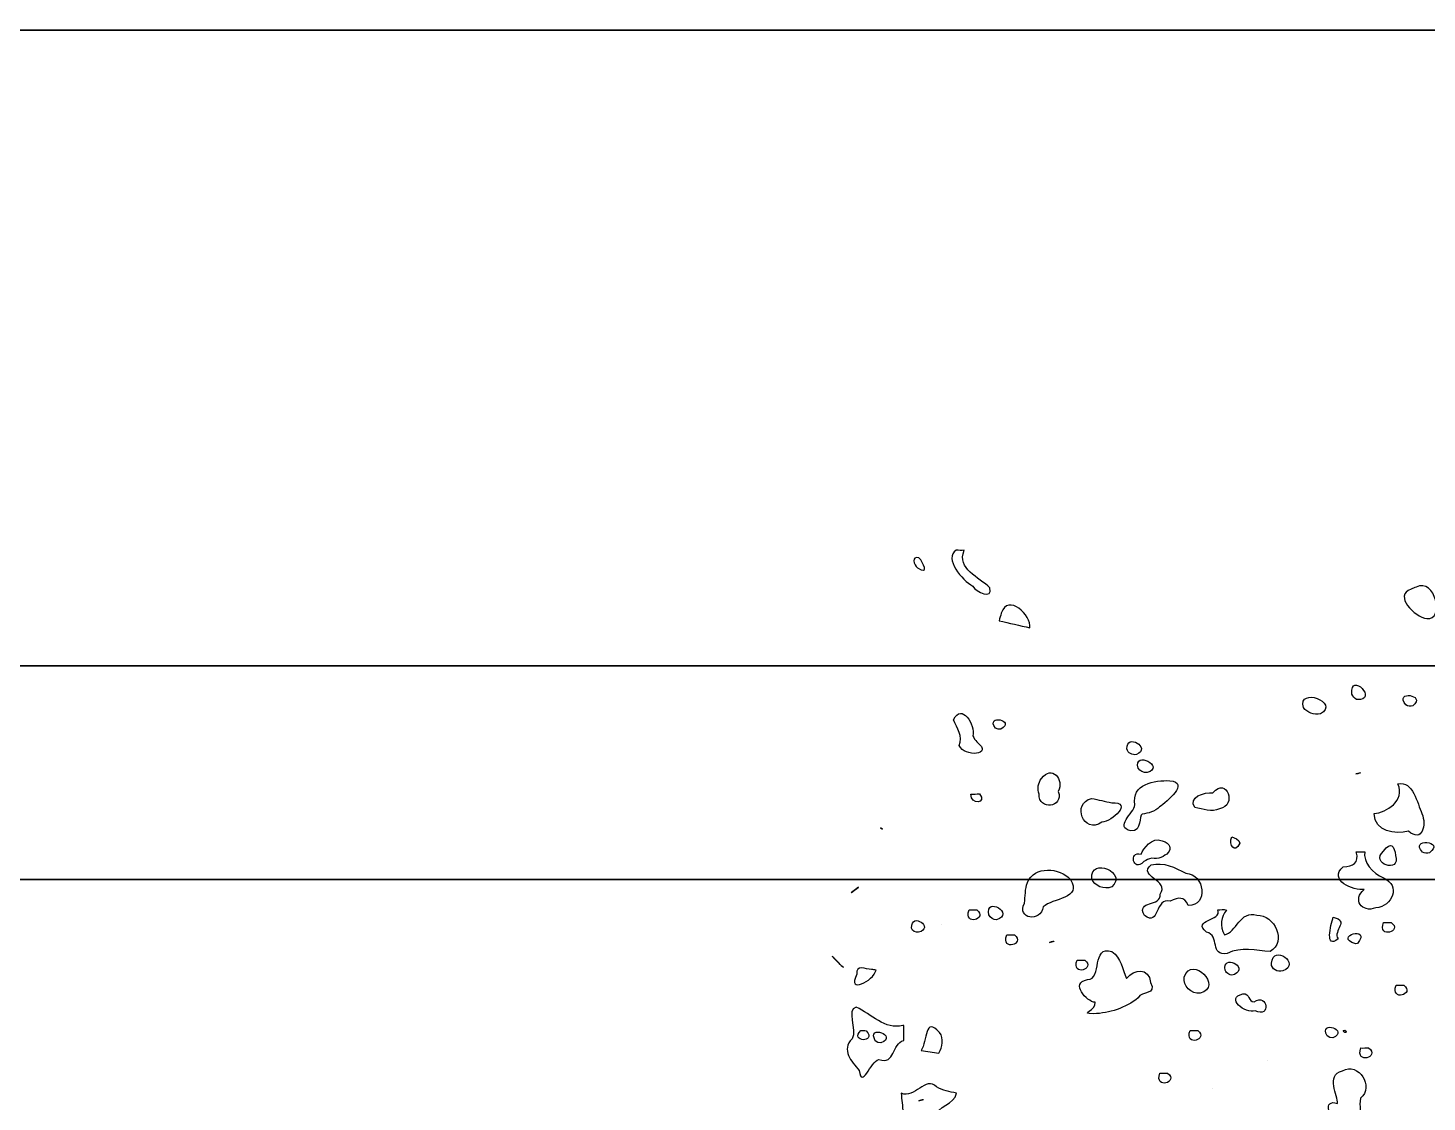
# Model space of a CAD drawing. Header units: centimetres. Extents: x -10.8 to 7.1, y -6.8 to 6.6.
# Drawn here: x -6.805 to -3.484, y 3.35 to 5.899 of the extents above; entities that cross this region are included whole.
import ezdxf

# ---------------------------------------------------------------- set-up
doc = ezdxf.new("R2010")
doc.units = ezdxf.units.CM
doc.header["$MEASUREMENT"] = 0
doc.layers.add('Layer 1', color=7, linetype='Continuous')

msp = doc.modelspace()

# ---------------------------------------------------------------- linework, layer by layer
at = {"layer": 'Layer 1'}
for points, knots in [([(-1.41456, 5.89397), (-1.41038, 5.85434), (-1.43978, 5.81877), (-1.43496, 5.78032), (-1.43496, 5.78032), (-1.40831, 5.74499), (-1.36765, 5.80381), (-1.37563, 5.83406), (-1.37563, 5.83406), (-1.37985, 5.85506), (-1.38217, 5.89941), (-1.41226, 5.89397), (-1.41226, 5.89397), (-1.41226, 5.89397), (-1.41422, 5.89397), (-1.41422, 5.89397), (-1.41422, 5.89397), (-1.41422, 5.89397), (-10.79533, 5.89397), (-10.79533, 5.89397), (-10.79533, 5.89397), (-10.79533, 5.89397), (-1.41456, 5.89397), (-1.41456, 5.89397)], [0, 0, 0, 0, 0.1428571, 0.1428571, 0.1428571, 0.1428571, 0.2857143, 0.2857143, 0.2857143, 0.2857143, 0.4285714, 0.4285714, 0.4285714, 0.4285714, 0.5714286, 0.5714286, 0.5714286, 0.5714286, 0.7142857, 0.7142857, 0.7142857, 0.7142857, 1, 1, 1, 1]), ([(-4.58241, 4.65977), (-4.60128, 4.61576), (-4.54672, 4.59533), (-4.52175, 4.57105), (-4.52175, 4.57105), (-4.51279, 4.54134), (-4.55477, 4.56052), (-4.56199, 4.57485), (-4.56199, 4.57485), (-4.58735, 4.58817), (-4.63133, 4.64111), (-4.60162, 4.66034), (-4.60162, 4.66034), (-4.59523, 4.66022), (-4.58876, 4.6583), (-4.58241, 4.65976), (-4.58241, 4.65976), (-4.58241, 4.65976), (-4.58241, 4.65977), (-4.58241, 4.65977)], [0, 0, 0, 0, 0.1666667, 0.1666667, 0.1666667, 0.1666667, 0.3333333, 0.3333333, 0.3333333, 0.3333333, 0.5, 0.5, 0.5, 0.5, 0.6666667, 0.6666667, 0.6666667, 0.6666667, 1, 1, 1, 1]), ([(-4.68986, 4.64188), (-4.67921, 4.63056), (-4.66523, 4.5993), (-4.69299, 4.61826), (-4.69299, 4.61826), (-4.70235, 4.62465), (-4.70857, 4.64742), (-4.68986, 4.64188)], [0, 0, 0, 0, 0.3333333, 0.3333333, 0.3333333, 0.3333333, 1, 1, 1, 1]), ([(-3.5098, 4.57209), (-3.46386, 4.597), (-3.44232, 4.49159), (-3.48454, 4.4978), (-3.48454, 4.4978), (-3.51312, 4.50138), (-3.56468, 4.55274), (-3.52142, 4.56796), (-3.52142, 4.56796), (-3.51767, 4.56966), (-3.5138, 4.57112), (-3.50979, 4.57208), (-3.50979, 4.57208), (-3.50979, 4.57208), (-3.5098, 4.57209), (-3.5098, 4.57209)], [0, 0, 0, 0, 0.2, 0.2, 0.2, 0.2, 0.4, 0.4, 0.4, 0.4, 0.6, 0.6, 0.6, 0.6, 1, 1, 1, 1]), ([(-4.49465, 4.51049), (-4.4786, 4.55928), (-4.4215, 4.50436), (-4.42667, 4.47608), (-4.42667, 4.47608), (-4.45095, 4.48128), (-4.4753, 4.48722), (-4.49966, 4.49271), (-4.49966, 4.49271), (-4.49799, 4.49863), (-4.49632, 4.50456), (-4.49465, 4.51048), (-4.49465, 4.51048), (-4.49465, 4.51048), (-4.49465, 4.51049), (-4.49465, 4.51049)], [0, 0, 0, 0, 0.2, 0.2, 0.2, 0.2, 0.4, 0.4, 0.4, 0.4, 0.6, 0.6, 0.6, 0.6, 1, 1, 1, 1]), ([(3.12108, 4.38547), (3.12108, 4.38547), (3.0853, 4.38547), (3.0853, 4.38547), (3.0853, 4.38547), (3.0853, 4.38547), (-10.75922, 4.38547), (-10.75922, 4.38547), (-10.75922, 4.38547), (-10.75922, 4.38547), (3.12108, 4.38547), (3.12108, 4.38547)], [0, 0, 0, 0, 0.25, 0.25, 0.25, 0.25, 0.5, 0.5, 0.5, 0.5, 1, 1, 1, 1]), ([(-3.65108, 4.30568), (-3.59615, 4.30121), (-3.66759, 4.37565), (-3.66225, 4.31845), (-3.66225, 4.31845), (-3.66024, 4.31305), (-3.65636, 4.30819), (-3.65108, 4.30568)], [0, 0, 0, 0, 0.3333333, 0.3333333, 0.3333333, 0.3333333, 1, 1, 1, 1]), ([(-3.7371, 4.27164), (-3.68932, 4.29888), (-3.79147, 4.33673), (-3.77755, 4.28654), (-3.77755, 4.28654), (-3.76882, 4.2739), (-3.75168, 4.26939), (-3.7371, 4.27164)], [0, 0, 0, 0, 0.3333333, 0.3333333, 0.3333333, 0.3333333, 1, 1, 1, 1]), ([(-3.5175, 4.29108), (-3.48421, 4.3173), (-3.56328, 4.32799), (-3.53406, 4.29289), (-3.53406, 4.29289), (-3.52935, 4.28956), (-3.52281, 4.28843), (-3.5175, 4.29108)], [0, 0, 0, 0, 0.3333333, 0.3333333, 0.3333333, 0.3333333, 1, 1, 1, 1]), ([(-4.56169, 4.21934), (-4.55562, 4.24538), (-4.58841, 4.29842), (-4.60811, 4.25782), (-4.60811, 4.25782), (-4.59913, 4.23675), (-4.58509, 4.21925), (-4.59451, 4.19621), (-4.59451, 4.19621), (-4.583, 4.16897), (-4.51054, 4.17237), (-4.55259, 4.2051), (-4.55259, 4.2051), (-4.55625, 4.20939), (-4.5597, 4.21401), (-4.56169, 4.21934)], [0, 0, 0, 0, 0.2, 0.2, 0.2, 0.2, 0.4, 0.4, 0.4, 0.4, 0.6, 0.6, 0.6, 0.6, 1, 1, 1, 1]), ([(-4.49525, 4.23538), (-4.45896, 4.25677), (-4.5332, 4.27158), (-4.50851, 4.23797), (-4.50851, 4.23797), (-4.50851, 4.23797), (-4.50214, 4.2353), (-4.50214, 4.2353), (-4.50214, 4.2353), (-4.50214, 4.2353), (-4.49525, 4.23539), (-4.49525, 4.23539), (-4.49525, 4.23539), (-4.49525, 4.23539), (-4.49525, 4.23538), (-4.49525, 4.23538)], [0, 0, 0, 0, 0.2, 0.2, 0.2, 0.2, 0.4, 0.4, 0.4, 0.4, 0.6, 0.6, 0.6, 0.6, 1, 1, 1, 1]), ([(-4.17358, 4.17522), (-4.13716, 4.19089), (-4.19827, 4.22756), (-4.19638, 4.1884), (-4.19638, 4.1884), (-4.19439, 4.17846), (-4.18291, 4.17296), (-4.17358, 4.17522)], [0, 0, 0, 0, 0.3333333, 0.3333333, 0.3333333, 0.3333333, 1, 1, 1, 1]), ([(-4.1486, 4.13228), (-4.10303, 4.14524), (-4.1813, 4.18747), (-4.16993, 4.14255), (-4.16993, 4.14255), (-4.16532, 4.13563), (-4.15681, 4.13182), (-4.1486, 4.13228)], [0, 0, 0, 0, 0.3333333, 0.3333333, 0.3333333, 0.3333333, 1, 1, 1, 1]), ([(-4.40475, 4.08136), (-4.40654, 4.04186), (-4.3457, 4.04836), (-4.35919, 4.08723), (-4.35919, 4.08723), (-4.34414, 4.11598), (-4.37497, 4.15159), (-4.39901, 4.11822), (-4.39901, 4.11822), (-4.40764, 4.1082), (-4.40911, 4.09354), (-4.40475, 4.08135), (-4.40475, 4.08135), (-4.40475, 4.08135), (-4.40475, 4.08136), (-4.40475, 4.08136)], [0, 0, 0, 0, 0.2, 0.2, 0.2, 0.2, 0.4, 0.4, 0.4, 0.4, 0.6, 0.6, 0.6, 0.6, 1, 1, 1, 1]), ([(-3.97659, 4.04628), (-3.93436, 4.05383), (-3.95853, 4.12301), (-3.99207, 4.08463), (-3.99207, 4.08463), (-4.01248, 4.08582), (-4.05251, 4.07439), (-4.03483, 4.04929), (-4.03483, 4.04929), (-4.01611, 4.04597), (-3.99486, 4.03775), (-3.97659, 4.04628)], [0, 0, 0, 0, 0.25, 0.25, 0.25, 0.25, 0.5, 0.5, 0.5, 0.5, 1, 1, 1, 1]), ([(-4.11886, 4.05071), (-4.10205, 4.06346), (-4.04589, 4.10842), (-4.09411, 4.11302), (-4.09411, 4.11302), (-4.13059, 4.1144), (-4.18696, 4.10509), (-4.17713, 4.05567), (-4.17713, 4.05567), (-4.18017, 4.03578), (-4.22712, 4.00316), (-4.18683, 3.994), (-4.18683, 3.994), (-4.15969, 3.9927), (-4.16771, 4.0301), (-4.16034, 4.034), (-4.16034, 4.034), (-4.14527, 4.03515), (-4.13001, 4.04016), (-4.11886, 4.05071)], [0, 0, 0, 0, 0.1666667, 0.1666667, 0.1666667, 0.1666667, 0.3333333, 0.3333333, 0.3333333, 0.3333333, 0.5, 0.5, 0.5, 0.5, 0.6666667, 0.6666667, 0.6666667, 0.6666667, 1, 1, 1, 1]), ([(-3.55295, 4.10526), (-3.53484, 4.06525), (-3.58111, 4.03735), (-3.60922, 4.03512), (-3.60922, 4.03512), (-3.60865, 3.99168), (-3.55897, 3.98474), (-3.52791, 3.9935), (-3.52791, 3.9935), (-3.49518, 3.96404), (-3.48423, 4.00907), (-3.49612, 4.03489), (-3.49612, 4.03489), (-3.50682, 4.05924), (-3.51745, 4.11477), (-3.55295, 4.10526)], [0, 0, 0, 0, 0.2, 0.2, 0.2, 0.2, 0.4, 0.4, 0.4, 0.4, 0.6, 0.6, 0.6, 0.6, 1, 1, 1, 1]), ([(-4.5668, 4.0814), (-4.56819, 4.0533), (-4.52656, 4.0596), (-4.54644, 4.08154), (-4.54644, 4.08154), (-4.55325, 4.08252), (-4.56, 4.0803), (-4.5668, 4.0814)], [0, 0, 0, 0, 0.3333333, 0.3333333, 0.3333333, 0.3333333, 1, 1, 1, 1]), ([(-4.27964, 4.07085), (-4.32862, 4.05983), (-4.29939, 3.98415), (-4.25578, 4.01455), (-4.25578, 4.01455), (-4.23069, 4.01605), (-4.18134, 4.06275), (-4.23225, 4.06064), (-4.23225, 4.06064), (-4.24817, 4.06349), (-4.26376, 4.06788), (-4.27965, 4.07085), (-4.27965, 4.07085), (-4.27965, 4.07085), (-4.27964, 4.07085), (-4.27964, 4.07085)], [0, 0, 0, 0, 0.2, 0.2, 0.2, 0.2, 0.4, 0.4, 0.4, 0.4, 0.6, 0.6, 0.6, 0.6, 1, 1, 1, 1]), ([(-4.77634, 3.99789), (-4.77634, 3.99789), (-4.78118, 4.00112), (-4.78118, 4.00112), (-4.78118, 4.00112), (-4.78118, 4.00112), (-4.77634, 3.99789), (-4.77634, 3.99789)], [0, 0, 0, 0, 0.3333333, 0.3333333, 0.3333333, 0.3333333, 1, 1, 1, 1]), ([(-4.13733, 3.92907), (-4.10855, 3.92327), (-4.07111, 3.95666), (-4.11253, 3.97065), (-4.11253, 3.97065), (-4.13798, 3.98023), (-4.15657, 3.9521), (-4.16282, 3.93843), (-4.16282, 3.93843), (-4.19314, 3.94728), (-4.18197, 3.89423), (-4.15642, 3.921), (-4.15642, 3.921), (-4.15011, 3.92378), (-4.14422, 3.92787), (-4.13732, 3.92907), (-4.13732, 3.92907), (-4.13732, 3.92907), (-4.13733, 3.92907), (-4.13733, 3.92907)], [0, 0, 0, 0, 0.1666667, 0.1666667, 0.1666667, 0.1666667, 0.3333333, 0.3333333, 0.3333333, 0.3333333, 0.5, 0.5, 0.5, 0.5, 0.6666667, 0.6666667, 0.6666667, 0.6666667, 1, 1, 1, 1]), ([(-3.94761, 3.98), (-3.95476, 3.96003), (-3.94021, 3.93835), (-3.92839, 3.96488), (-3.92839, 3.96488), (-3.92984, 3.97373), (-3.94035, 3.97726), (-3.94761, 3.98)], [0, 0, 0, 0, 0.3333333, 0.3333333, 0.3333333, 0.3333333, 1, 1, 1, 1]), ([(-3.58689, 3.94606), (-3.62147, 3.91635), (-3.54557, 3.89134), (-3.5584, 3.93571), (-3.5584, 3.93571), (-3.56113, 3.95766), (-3.56948, 3.96998), (-3.58689, 3.94606)], [0, 0, 0, 0, 0.3333333, 0.3333333, 0.3333333, 0.3333333, 1, 1, 1, 1]), ([(-3.47819, 3.94213), (-3.43934, 3.97007), (-3.52702, 3.97846), (-3.49502, 3.94334), (-3.49502, 3.94334), (-3.48989, 3.94069), (-3.48363, 3.94004), (-3.47819, 3.94213)], [0, 0, 0, 0, 0.3333333, 0.3333333, 0.3333333, 0.3333333, 1, 1, 1, 1]), ([(-4.23245, 3.86119), (-4.19208, 3.89346), (-4.28431, 3.93345), (-4.27972, 3.88117), (-4.27972, 3.88117), (-4.27431, 3.86276), (-4.24933, 3.85364), (-4.23245, 3.86119)], [0, 0, 0, 0, 0.3333333, 0.3333333, 0.3333333, 0.3333333, 1, 1, 1, 1]), ([(-4.13894, 3.91355), (-4.1719, 3.88555), (-4.09294, 3.87649), (-4.11758, 3.84387), (-4.11758, 3.84387), (-4.11324, 3.81307), (-4.17572, 3.83035), (-4.1547, 3.793), (-4.1547, 3.793), (-4.11812, 3.76575), (-4.13025, 3.8364), (-4.09381, 3.82752), (-4.09381, 3.82752), (-4.07332, 3.83637), (-4.06043, 3.83909), (-4.05062, 3.81695), (-4.05062, 3.81695), (-4.00297, 3.8154), (-4.0108, 3.89178), (-4.05655, 3.89351), (-4.05655, 3.89351), (-4.0815, 3.90739), (-4.10977, 3.92021), (-4.13894, 3.91355)], [0, 0, 0, 0, 0.1428571, 0.1428571, 0.1428571, 0.1428571, 0.2857143, 0.2857143, 0.2857143, 0.2857143, 0.4285714, 0.4285714, 0.4285714, 0.4285714, 0.5714286, 0.5714286, 0.5714286, 0.5714286, 0.7142857, 0.7142857, 0.7142857, 0.7142857, 1, 1, 1, 1]), ([(-3.65187, 3.94393), (-3.64435, 3.91717), (-3.65975, 3.90959), (-3.68301, 3.90895), (-3.68301, 3.90895), (-3.71993, 3.87691), (-3.65811, 3.851), (-3.63279, 3.855), (-3.63279, 3.855), (-3.66172, 3.83132), (-3.63958, 3.79836), (-3.60531, 3.81133), (-3.60531, 3.81133), (-3.56623, 3.81376), (-3.54565, 3.86456), (-3.58719, 3.88216), (-3.58719, 3.88216), (-3.61353, 3.89275), (-3.63586, 3.92162), (-3.63193, 3.94393), (-3.63193, 3.94393), (-3.63193, 3.94393), (-3.65187, 3.94393), (-3.65187, 3.94393)], [0, 0, 0, 0, 0.1428571, 0.1428571, 0.1428571, 0.1428571, 0.2857143, 0.2857143, 0.2857143, 0.2857143, 0.4285714, 0.4285714, 0.4285714, 0.4285714, 0.5714286, 0.5714286, 0.5714286, 0.5714286, 0.7142857, 0.7142857, 0.7142857, 0.7142857, 1, 1, 1, 1]), ([(-0.81344, 3.87827), (-0.81344, 3.87827), (-0.79555, 3.83653), (-0.79555, 3.83653), (-0.79555, 3.83653), (-0.79333, 3.85688), (-0.78009, 3.88679), (-0.81114, 3.87827), (-0.81114, 3.87827), (-0.81114, 3.87827), (-0.8131, 3.87827), (-0.8131, 3.87827), (-0.8131, 3.87827), (-0.8131, 3.87827), (-10.79534, 3.87827), (-10.79534, 3.87827), (-10.79534, 3.87827), (-10.79534, 3.87827), (-0.81344, 3.87827), (-0.81344, 3.87827)], [0, 0, 0, 0, 0.1666667, 0.1666667, 0.1666667, 0.1666667, 0.3333333, 0.3333333, 0.3333333, 0.3333333, 0.5, 0.5, 0.5, 0.5, 0.6666667, 0.6666667, 0.6666667, 0.6666667, 1, 1, 1, 1]), ([(-4.43968, 3.82225), (-4.45891, 3.78505), (-4.40039, 3.7758), (-4.39518, 3.81354), (-4.39518, 3.81354), (-4.37369, 3.8344), (-4.30044, 3.83331), (-4.3306, 3.87857), (-4.3306, 3.87857), (-4.35582, 3.90756), (-4.41602, 3.91123), (-4.43251, 3.87137), (-4.43251, 3.87137), (-4.43835, 3.85566), (-4.43706, 3.83856), (-4.43968, 3.82225)], [0, 0, 0, 0, 0.2, 0.2, 0.2, 0.2, 0.4, 0.4, 0.4, 0.4, 0.6, 0.6, 0.6, 0.6, 1, 1, 1, 1]), ([(-4.5056, 3.783), (-4.46119, 3.79729), (-4.5329, 3.84053), (-4.52383, 3.79449), (-4.52383, 3.79449), (-4.52069, 3.78762), (-4.51338, 3.78229), (-4.5056, 3.783)], [0, 0, 0, 0, 0.3333333, 0.3333333, 0.3333333, 0.3333333, 1, 1, 1, 1]), ([(-4.69085, 3.7533), (-4.65199, 3.76341), (-4.70803, 3.80359), (-4.70725, 3.76329), (-4.70725, 3.76329), (-4.706, 3.7561), (-4.69759, 3.75205), (-4.69085, 3.7533)], [0, 0, 0, 0, 0.3333333, 0.3333333, 0.3333333, 0.3333333, 1, 1, 1, 1]), ([(-4.57092, 3.80667), (-4.58562, 3.76635), (-4.52449, 3.78537), (-4.55276, 3.80667), (-4.55276, 3.80667), (-4.55881, 3.80682), (-4.56487, 3.80651), (-4.57092, 3.80667)], [0, 0, 0, 0, 0.3333333, 0.3333333, 0.3333333, 0.3333333, 1, 1, 1, 1]), ([(-3.98054, 3.80667), (-3.96944, 3.77908), (-4.04416, 3.78375), (-4.00752, 3.75347), (-4.00752, 3.75347), (-3.97415, 3.74603), (-4.00051, 3.69502), (-3.95849, 3.70325), (-3.95849, 3.70325), (-3.92431, 3.71963), (-3.89038, 3.70922), (-3.85642, 3.70789), (-3.85642, 3.70789), (-3.81599, 3.73125), (-3.84569, 3.79456), (-3.88769, 3.79402), (-3.88769, 3.79402), (-3.92779, 3.80631), (-3.93657, 3.75193), (-3.96473, 3.74731), (-3.96473, 3.74731), (-3.97599, 3.76794), (-3.97361, 3.79033), (-3.96006, 3.80586), (-3.96006, 3.80586), (-3.9667, 3.80876), (-3.97369, 3.80624), (-3.98054, 3.80667)], [0, 0, 0, 0, 0.125, 0.125, 0.125, 0.125, 0.25, 0.25, 0.25, 0.25, 0.375, 0.375, 0.375, 0.375, 0.5, 0.5, 0.5, 0.5, 0.625, 0.625, 0.625, 0.625, 0.75, 0.75, 0.75, 0.75, 1, 1, 1, 1]), ([(-3.7064, 3.78878), (-3.71331, 3.77018), (-3.72663, 3.71229), (-3.69523, 3.73742), (-3.69523, 3.73742), (-3.70809, 3.7581), (-3.66684, 3.77971), (-3.7064, 3.78878)], [0, 0, 0, 0, 0.3333333, 0.3333333, 0.3333333, 0.3333333, 1, 1, 1, 1]), ([(-3.64919, 3.72688), (-3.61302, 3.7698), (-3.7102, 3.74406), (-3.65307, 3.7258), (-3.65307, 3.7258), (-3.65307, 3.7258), (-3.64919, 3.72688), (-3.64919, 3.72688)], [0, 0, 0, 0, 0.3333333, 0.3333333, 0.3333333, 0.3333333, 1, 1, 1, 1]), ([(-3.58719, 3.77685), (-3.60189, 3.73653), (-3.54076, 3.75555), (-3.56903, 3.77685), (-3.56903, 3.77685), (-3.57508, 3.777), (-3.58114, 3.77669), (-3.58719, 3.77685)], [0, 0, 0, 0, 0.3333333, 0.3333333, 0.3333333, 0.3333333, 1, 1, 1, 1]), ([(-4.48162, 3.74704), (-4.49632, 3.70672), (-4.43519, 3.72574), (-4.46346, 3.74704), (-4.46346, 3.74704), (-4.46951, 3.74719), (-4.47557, 3.74688), (-4.48162, 3.74704)], [0, 0, 0, 0, 0.3333333, 0.3333333, 0.3333333, 0.3333333, 1, 1, 1, 1]), ([(-4.23192, 3.70732), (-4.28134, 3.72381), (-4.25346, 3.64152), (-4.28992, 3.64095), (-4.28992, 3.64095), (-4.33247, 3.63387), (-4.29146, 3.58804), (-4.27205, 3.58706), (-4.27205, 3.58706), (-4.26698, 3.56883), (-4.31253, 3.55939), (-4.27573, 3.55995), (-4.27573, 3.55995), (-4.23794, 3.56083), (-4.19952, 3.57415), (-4.16973, 3.59739), (-4.16973, 3.59739), (-4.16118, 3.61539), (-4.1248, 3.60356), (-4.14003, 3.63424), (-4.14003, 3.63424), (-4.14467, 3.66961), (-4.17897, 3.66781), (-4.19706, 3.64341), (-4.19706, 3.64341), (-4.20787, 3.66492), (-4.20973, 3.69343), (-4.23192, 3.70732)], [0, 0, 0, 0, 0.125, 0.125, 0.125, 0.125, 0.25, 0.25, 0.25, 0.25, 0.375, 0.375, 0.375, 0.375, 0.5, 0.5, 0.5, 0.5, 0.625, 0.625, 0.625, 0.625, 0.75, 0.75, 0.75, 0.75, 1, 1, 1, 1]), ([(-3.82635, 3.66182), (-3.78221, 3.67769), (-3.84955, 3.72717), (-3.85322, 3.67965), (-3.85322, 3.67965), (-3.85425, 3.66625), (-3.83801, 3.65716), (-3.82635, 3.66182)], [0, 0, 0, 0, 0.3333333, 0.3333333, 0.3333333, 0.3333333, 1, 1, 1, 1]), ([(-4.86928, 3.66951), (-4.88145, 3.68168), (-4.91275, 3.71298), (-4.88419, 3.68442), (-4.88419, 3.68442), (-4.87922, 3.67945), (-4.87425, 3.67448), (-4.86928, 3.66951)], [0, 0, 0, 0, 0.3333333, 0.3333333, 0.3333333, 0.3333333, 1, 1, 1, 1]), ([(-4.31467, 3.6874), (-4.32937, 3.64708), (-4.26824, 3.6661), (-4.29651, 3.6874), (-4.29651, 3.6874), (-4.30256, 3.68755), (-4.30862, 3.68724), (-4.31467, 3.6874)], [0, 0, 0, 0, 0.3333333, 0.3333333, 0.3333333, 0.3333333, 1, 1, 1, 1]), ([(-4.02268, 3.6088), (-3.96624, 3.62403), (-4.0424, 3.70094), (-4.06016, 3.64694), (-4.06016, 3.64694), (-4.06478, 3.62623), (-4.04272, 3.60617), (-4.02268, 3.6088)], [0, 0, 0, 0, 0.3333333, 0.3333333, 0.3333333, 0.3333333, 1, 1, 1, 1]), ([(-3.94071, 3.65311), (-3.90675, 3.67219), (-3.97062, 3.702), (-3.96308, 3.66356), (-3.96308, 3.66356), (-3.96047, 3.65454), (-3.94931, 3.6493), (-3.94071, 3.65311)], [0, 0, 0, 0, 0.3333333, 0.3333333, 0.3333333, 0.3333333, 1, 1, 1, 1]), ([(-4.79166, 3.66355), (-4.79793, 3.63727), (-4.86159, 3.60528), (-4.83734, 3.65376), (-4.83734, 3.65376), (-4.83961, 3.67825), (-4.81668, 3.66525), (-4.80236, 3.66508), (-4.80236, 3.66508), (-4.79879, 3.66457), (-4.79522, 3.66406), (-4.79166, 3.66355)], [0, 0, 0, 0, 0.25, 0.25, 0.25, 0.25, 0.5, 0.5, 0.5, 0.5, 1, 1, 1, 1]), ([(-3.55731, 3.62777), (-3.57201, 3.58745), (-3.51088, 3.60647), (-3.53915, 3.62777), (-3.53915, 3.62777), (-3.5452, 3.62792), (-3.55126, 3.62761), (-3.55731, 3.62777)], [0, 0, 0, 0, 0.3333333, 0.3333333, 0.3333333, 0.3333333, 1, 1, 1, 1]), ([(-3.9208, 3.60719), (-3.96352, 3.59855), (-3.91578, 3.55835), (-3.89178, 3.56682), (-3.89178, 3.56682), (-3.85412, 3.54835), (-3.86057, 3.61007), (-3.89446, 3.58839), (-3.89446, 3.58839), (-3.90823, 3.58839), (-3.90412, 3.60904), (-3.9208, 3.60719)], [0, 0, 0, 0, 0.25, 0.25, 0.25, 0.25, 0.5, 0.5, 0.5, 0.5, 1, 1, 1, 1]), ([(-4.72615, 3.53235), (-4.72615, 3.53235), (-4.72615, 3.49657), (-4.72615, 3.49657), (-4.72615, 3.49657), (-4.75465, 3.48863), (-4.74572, 3.43782), (-4.78513, 3.45118), (-4.78513, 3.45118), (-4.80543, 3.44688), (-4.82553, 3.37898), (-4.83183, 3.42531), (-4.83183, 3.42531), (-4.84961, 3.44729), (-4.87565, 3.4738), (-4.8486, 3.50079), (-4.8486, 3.50079), (-4.83628, 3.52271), (-4.86353, 3.57047), (-4.83872, 3.57557), (-4.83872, 3.57557), (-4.80291, 3.55924), (-4.77144, 3.52108), (-4.72806, 3.5321), (-4.72806, 3.5321), (-4.72806, 3.5321), (-4.72614, 3.53235), (-4.72614, 3.53235), (-4.72614, 3.53235), (-4.72614, 3.53235), (-4.72615, 3.53235), (-4.72615, 3.53235)], [0, 0, 0, 0, 0.1111111, 0.1111111, 0.1111111, 0.1111111, 0.2222222, 0.2222222, 0.2222222, 0.2222222, 0.3333333, 0.3333333, 0.3333333, 0.3333333, 0.4444444, 0.4444444, 0.4444444, 0.4444444, 0.5555556, 0.5555556, 0.5555556, 0.5555556, 0.6666667, 0.6666667, 0.6666667, 0.6666667, 0.7777778, 0.7777778, 0.7777778, 0.7777778, 1, 1, 1, 1]), ([(-4.64281, 3.46676), (-4.65672, 3.46875), (-4.67064, 3.47074), (-4.68455, 3.47272), (-4.68455, 3.47272), (-4.66951, 3.49489), (-4.67726, 3.55584), (-4.6408, 3.51541), (-4.6408, 3.51541), (-4.63008, 3.50099), (-4.63466, 3.48119), (-4.64281, 3.46676)], [0, 0, 0, 0, 0.25, 0.25, 0.25, 0.25, 0.5, 0.5, 0.5, 0.5, 1, 1, 1, 1]), ([(-4.82768, 3.52043), (-4.85558, 3.49308), (-4.78953, 3.48937), (-4.81485, 3.51954), (-4.81485, 3.51954), (-4.81902, 3.52096), (-4.82339, 3.52026), (-4.82768, 3.52043)], [0, 0, 0, 0, 0.3333333, 0.3333333, 0.3333333, 0.3333333, 1, 1, 1, 1]), ([(-4.7802, 3.49079), (-4.73775, 3.50795), (-4.81509, 3.53612), (-4.79362, 3.49569), (-4.79362, 3.49569), (-4.79362, 3.49569), (-4.78742, 3.49181), (-4.78742, 3.49181), (-4.78742, 3.49181), (-4.78742, 3.49181), (-4.78021, 3.49079), (-4.78021, 3.49079), (-4.78021, 3.49079), (-4.78021, 3.49079), (-4.7802, 3.49079), (-4.7802, 3.49079)], [0, 0, 0, 0, 0.2, 0.2, 0.2, 0.2, 0.4, 0.4, 0.4, 0.4, 0.6, 0.6, 0.6, 0.6, 1, 1, 1, 1]), ([(-4.04646, 3.52043), (-4.06116, 3.48011), (-4.00003, 3.49913), (-4.0283, 3.52043), (-4.0283, 3.52043), (-4.03435, 3.52058), (-4.04041, 3.52027), (-4.04646, 3.52043)], [0, 0, 0, 0, 0.3333333, 0.3333333, 0.3333333, 0.3333333, 1, 1, 1, 1]), ([(-3.7075, 3.50284), (-3.66698, 3.52049), (-3.74166, 3.54634), (-3.72121, 3.50741), (-3.72121, 3.50741), (-3.72121, 3.50741), (-3.71486, 3.50356), (-3.71486, 3.50356), (-3.71486, 3.50356), (-3.71486, 3.50356), (-3.7075, 3.50284), (-3.7075, 3.50284)], [0, 0, 0, 0, 0.25, 0.25, 0.25, 0.25, 0.5, 0.5, 0.5, 0.5, 1, 1, 1, 1]), ([(-3.6408, 3.47869), (-3.6555, 3.43837), (-3.59437, 3.45739), (-3.62264, 3.47869), (-3.62264, 3.47869), (-3.62869, 3.47884), (-3.63475, 3.47853), (-3.6408, 3.47869)], [0, 0, 0, 0, 0.3333333, 0.3333333, 0.3333333, 0.3333333, 1, 1, 1, 1]), ([(-3.64189, 3.35942), (-3.60855, 3.38702), (-3.64599, 3.44617), (-3.68494, 3.4248), (-3.68494, 3.4248), (-3.72624, 3.41411), (-3.69448, 3.36423), (-3.6965, 3.34709), (-3.6965, 3.34709), (-3.7326, 3.35961), (-3.71907, 3.30684), (-3.68894, 3.32319), (-3.68894, 3.32319), (-3.65252, 3.3347), (-3.64512, 3.27574), (-3.60986, 3.28539), (-3.60986, 3.28539), (-3.58139, 3.31553), (-3.63243, 3.3156), (-3.64275, 3.33187), (-3.64275, 3.33187), (-3.64291, 3.34098), (-3.64395, 3.35043), (-3.6419, 3.35943), (-3.6419, 3.35943), (-3.6419, 3.35943), (-3.64189, 3.35942), (-3.64189, 3.35942)], [0, 0, 0, 0, 0.125, 0.125, 0.125, 0.125, 0.25, 0.25, 0.25, 0.25, 0.375, 0.375, 0.375, 0.375, 0.5, 0.5, 0.5, 0.5, 0.625, 0.625, 0.625, 0.625, 0.75, 0.75, 0.75, 0.75, 1, 1, 1, 1]), ([(-4.60101, 3.37134), (-4.6054, 3.34405), (-4.64721, 3.34274), (-4.65046, 3.31401), (-4.65046, 3.31401), (-4.67186, 3.30184), (-4.71932, 3.29751), (-4.7276, 3.32542), (-4.7276, 3.32542), (-4.72913, 3.34073), (-4.73066, 3.35604), (-4.7322, 3.37134), (-4.7322, 3.37134), (-4.69987, 3.3566), (-4.67421, 3.4132), (-4.64808, 3.38654), (-4.64808, 3.38654), (-4.6337, 3.37808), (-4.61709, 3.3749), (-4.60101, 3.37134)], [0, 0, 0, 0, 0.1666667, 0.1666667, 0.1666667, 0.1666667, 0.3333333, 0.3333333, 0.3333333, 0.3333333, 0.5, 0.5, 0.5, 0.5, 0.6666667, 0.6666667, 0.6666667, 0.6666667, 1, 1, 1, 1]), ([(-4.11787, 3.41905), (-4.13257, 3.37873), (-4.07144, 3.39775), (-4.09971, 3.41905), (-4.09971, 3.41905), (-4.10576, 3.4192), (-4.11182, 3.41889), (-4.11787, 3.41905)], [0, 0, 0, 0, 0.3333333, 0.3333333, 0.3333333, 0.3333333, 1, 1, 1, 1])]:
    msp.add_open_spline(points, degree=3, knots=knots, dxfattribs=at)
for points in [[(-3.65307, 4.12907), (-3.63985, 4.13237), (-3.63618, 4.13329), (-3.65307, 4.12907)], [(-4.83334, 3.86034), (-4.84501, 3.85159), (-4.86669, 3.83533), (-4.83334, 3.86034)], [(-4.63663, 3.77089), (-4.63663, 3.77089), (-4.63663, 3.77089), (-4.63663, 3.77089)], [(-4.38025, 3.72915), (-4.36703, 3.73245), (-4.36336, 3.73337), (-4.38025, 3.72915)], [(-3.68269, 3.52043), (-3.67714, 3.50695), (-3.67112, 3.52333), (-3.68269, 3.52043)], [(-3.86145, 3.44887), (-3.86145, 3.44887), (-3.86145, 3.44887), (-3.86145, 3.44887)], [(-4.69028, 3.35346), (-4.67706, 3.35676), (-4.67339, 3.35768), (-4.69028, 3.35346)], [(-3.99272, 3.38327), (-3.99272, 3.38327), (-3.99272, 3.38327), (-3.99272, 3.38327)]]:
    msp.add_open_spline(points, degree=3, dxfattribs=at)

doc.saveas('drawing.dxf')
